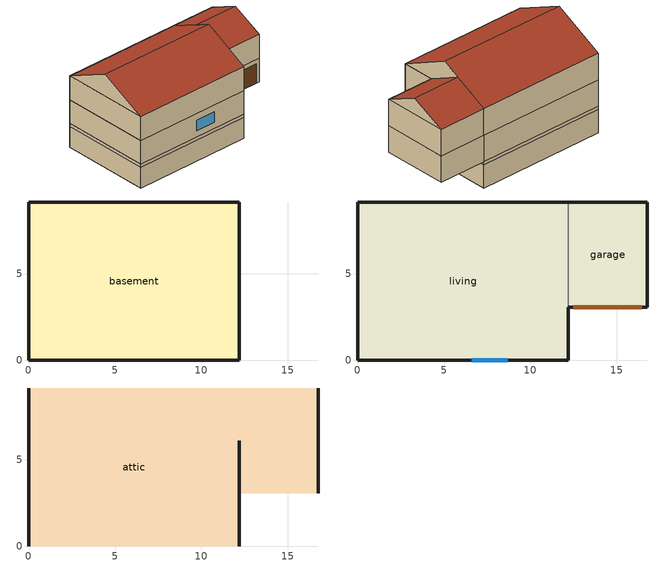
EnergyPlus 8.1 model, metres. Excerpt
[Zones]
basement
 floor ground (GrndUninsFinBFloor): 12.19,9.14 12.19,0 0,0 0,9.14 z-2.44
 wall outside (FBsmtRimJoist): 0,9.14 0,0 12.19,0 12.19,9.14 0,9.14 z-0.3:0
 wall ground (GrndInsFinWall): 0,0 12.19,0 12.19,9.14 0,9.14 0,0 z-2.44:-0.3
garage
 floor ground (GrndUninsUnfinGrgFloor): 16.76,9.14 16.76,3.05 12.19,3.05 12.19,9.14 z0
 wall outside (ExtUninsUnfinWall): 12.19,3.05 16.76,3.05 16.76,9.14 12.19,9.14 z0:2.44
 wall to living (RevUnfinInsFinWall): 12.19,9.14 12.19,3.05 z0:2.44
 door (GarageDoors): 12.49,3.05 16.45,3.05 z0:2
living
 floor to basement (FinUninsFinFloor): 12.19,9.14 12.19,0 0,0 0,9.14 z0
 floor to garage (UnfinInsFinFloor): 16.76,9.14 16.76,3.05 12.19,3.05 12.19,9.14 z2.44
 floor adiabatic (FinUninsFinFloor): 12.19,9.14 12.19,0 0,0 0,9.14 z2.44
 wall outside (ExtInsFinWall): 12.19,9.14 0,9.14 0,0 12.19,0 12.19,3.05 16.76,3.05 16.76,9.14 12.19,9.14 z2.44:4.88; 12.19,9.14 0,9.14 0,0 12.19,0 12.19,3.05 z0:2.44
 window (Sub Surface 1-Glass): 6.6,0 8.67,0 z0.66:1.72
 ceiling adiabatic (RevFinUninsFinFloor): 12.19,0 12.19,9.14 0,9.14 0,0 z2.44
attic
 floor to living (FinInsUnfinUAFloor): 12.19,9.14 12.19,0 0,0 0,9.14 z4.88; 16.76,9.14 16.76,3.05 12.19,3.05 12.19,9.14 z4.88
 wall outside (ExtUninsUnfinWall): 12.19,4.57,7.16 12.19,0,4.88 12.19,3.05,4.88 12.19,6.1,6.4; 0,4.57,7.16 0,9.14,4.88 0,0,4.88; 16.76,6.1,6.4 16.76,3.05,4.88 16.76,9.14,4.88
 roof outside (UnfinInsExtRoof): 12.19,4.57,7.16 12.19,9.14,4.88 0,9.14,4.88 0,4.57,7.16; 0,4.57,7.16 0,0,4.88 12.19,0,4.88 12.19,4.57,7.16; 16.76,6.1,6.4 16.76,9.14,4.88 12.19,9.14,4.88 12.19,6.1,6.4; 12.19,6.1,6.4 12.19,3.05,4.88 16.76,3.05,4.88 16.76,6.1,6.4
[Building]
simple residential geometry
[Site:Location]
Site 1: Latitude {deg}=39.74; Longitude {deg}=-105.18; Time Zone {hr}=-7; Elevation {m}=1829
[SizingPeriod:DesignDay] Day of Month=21; Dry-Bulb Temperature Range Modifier Type=DefaultMultipliers; Barometric Pressure {Pa}=81198; Rain Indicator=No; Snow Indicator=No; Daylight Saving Time Indicator=No
Name | Month | Day Type | Maximum Dry-Bulb Temperature {C} | Daily Dry-Bulb Temperature Range {deltaC} | Humidity Condition Type | Wetbulb or DewPoint at Maximum Dry-Bulb {C} | Wind Speed {m/s} | Wind Direction {deg} | Solar Model Indicator | ASHRAE Clear Sky Optical Depth for Beam Irradiance (taub) | ASHRAE Clear Sky Optical Depth for Diffuse Irradiance (taud) | Enthalpy at Maximum Dry-Bulb {J/kg} | Sky Clearness
Denver Centennial  Golden   N Ann Clg .4% Condns DB=>MWB | 7 | SummerDesignDay | 33 | 15.2 | Wetbulb | 15.7 | 4.9 | 0 | ASHRAETau | 0.424 | 2.025
Denver Centennial  Golden   N Ann Clg .4% Condns DP=>MDB | 7 | SummerDesignDay | 20.2 | 15.2 | Dewpoint | 16.1 | 4.9 | 0 | ASHRAETau | 0.424 | 2.025
Denver Centennial  Golden   N Ann Clg .4% Condns Enth=>MDB | 7 | SummerDesignDay | 27.3 | 15.2 | Enthalpy |  | 4.9 | 0 | ASHRAETau | 0.424 | 2.025 | 59700
Denver Centennial  Golden   N Ann Clg .4% Condns WB=>MDB | 7 | SummerDesignDay | 27.3 | 15.2 | Wetbulb | 18.4 | 4.9 | 0 | ASHRAETau | 0.424 | 2.025
Denver Centennial  Golden   N Ann Htg 99.6% Condns DB | 12 | WinterDesignDay | -18.8 | 0 | Wetbulb | -18.8 | 3 | 340 | ASHRAEClearSky |  |  |  | 0
Denver Centennial  Golden   N Ann Htg Wind 99.6% Condns WS=>MCDB | 12 | WinterDesignDay | 3.9 | 0 | Wetbulb | 3.9 | 12.2 | 340 | ASHRAEClearSky |  |  |  | 0
Denver Centennial  Golden   N Ann Hum_n 99.6% Condns DP=>MCDB | 12 | WinterDesignDay | -10.9 | 0 | Dewpoint | -21.6 | 3 | 340 | ASHRAEClearSky |  |  |  | 0
[Material]
Name | Roughness | Thickness {m} | Conductivity {W/m-K} | Density {kg/m3} | Specific Heat {J/kg-K} | Thermal Absorptance | Solar Absorptance | Visible Absorptance
AddforCTFCalc; Plywood-3_4in; Plywood-3_4in 1; Plywood-3_4in 2 | Rough | 0.01905 | 0.11544 | 512.591 | 1214.172 | 0.9 | 0.7 | 0.7
CarpetBareLayer; CarpetBareLayer 1 | Rough | 0.0127 | 0.0433377 | 54.4628 | 1339.776 | 0.9 | 0.9 | 0.7
Concrete-4in; Concrete-4in 1 | Rough | 0.1016 | 1.3112 | 2242.58 | 837.36 | 0.9 | 0.7 | 0.7
Concrete-8in | Rough | 0.2032 | 1.3112 | 2242.58 | 837.36 | 0.9 | 0.7 | 0.7
ExteriorFinish; ExteriorFinish 2 | Rough | 0.009525 | 0.0894213 | 177.805 | 1046.7 | 0.9 | 0.3 | 0.3
ExteriorFinish 1 | Rough | 0.009525 | 0.0901424 | 177.805 | 1046.7 | 0.9 | 0.3 | 0.3
FBsmtFurnitureMaterial | Rough | 0.1524 | 1.38528 | 640.739 | 1214.172 | 0.9 | 0.7 | 0.7
FBsmtJoistandCavity | Rough | 0.23495 | 0.584108 | 40.863 | 1209.66 | 0.9 | 0.7 | 0.7
FloorMass; FloorMass 1 | Rough | 0.015875 | 0.11544 | 544.628 | 1214.172 | 0.9 | 0.6 | 0.7
GarageDoorMaterial | Smooth | 0.0633984 | 0.0873133 | 512.591 | 1214.172 | 0.9 | 0.7 | 0.7
GarageFurnitureMaterial | Rough | 0.1524 | 0.11544 | 640.739 | 1214.172 | 0.9 | 0.7 | 0.7
GypsumBoard-1_2in; PartitionWallMass; PartitionWallMass 1 | Rough | 0.0127 | 0.160266 | 800.923 | 837.36 | 0.9 | 0.5 | 0.1
GypsumBoard-Ceiling; GypsumBoard-Ceiling 1 | Rough | 0.0254 | 0.160266 | 800.923 | 837.36 | 0.9 | 0.3 | 0.1
GypsumBoard-ExtWall | Rough | 0.0254 | 0.160266 | 800.923 | 837.36 | 0.9 | 0.5 | 0.1
IntFloorIns | Rough | 0.1397 | 1.90462 | 106.355 | 1151.63 | 0.9 | 0.7 | 0.7
IntWallIns | Rough | 0.0889 | 1.29846 | 128.864 | 1213.01 | 0.9 | 0.7 | 0.7
LivingFurnitureMaterial | Rough | 0.1524 | 0.11544 | 640.739 | 1214.172 | 0.9 | 0.6 | 0.1
Plywood-1_2in 1 | Rough | 0.0127 | 0.11544 | 512.591 | 1214.172 | 0.9 | 0.7 | 0.7
Plywood-3_2in | Rough | 0.0381 | 0.11544 | 512.591 | 1214.172 | 0.9 | 0.7 | 0.7
RoofingMaterial | Rough | 0.0094488 | 0.162689 | 1121.29 | 1465.38 | 0.91 | 0.85 | 0.85
Soil-12in; Soil-12in 1 | Rough | 0.3048 | 1.73073 | 1842.12 | 418.68 | 0.9 | 0.7 | 0.7
StudandAirFloor | Rough | 0.0889 | 0.448724 | 67.468 | 1211.59 | 0.9 | 0.7 | 0.7
StudandAirWall; StudandAirWall 1 | Rough | 0.0889 | 0.4425 | 48.9212 | 1210.47 | 0.9 | 0.7 | 0.7
StudandCavity | Rough | 0.0889 | 1.24766 | 128.864 | 1213.01 | 0.9 | 0.7 | 0.7
UARoofIns | Rough | 0.18415 | 9.5252 | 36.7699 | 1209.11 | 0.9 | 0.7 | 0.7
[Material:NoMass] Roughness=Rough; Thermal Absorptance=0.9; Solar Absorptance=0.7; Visible Absorptance=0.7
Name | Thermal Resistance {m2-K/W}
Adiabatic; FBaseFloor-FicR | 176.11
FBaseWall-FicR | 0.448517
[WindowMaterial:Shade]
CoolingShade: Solar Transmittance=0.999; Solar Reflectance=0.00099; Visible Transmittance=0.999; Visible Reflectance=0.00099; Infrared Hemispherical Emissivity=1e-005; Infrared Transmittance=0.999; Thickness {m}=0.0001; Conductivity {W/m-K}=10000; Shade to Glass Distance {m}=0.001; Top Opening Multiplier=0; Bottom Opening Multiplier=0; Left-Side Opening Multiplier=0; Right-Side Opening Multiplier=0; Airflow Permeability=0
[WindowMaterial:SimpleGlazingSystem]
Sub Surface 1-Win: U-Factor {W/m2-K}=0.38; Solar Heat Gain Coefficient=0.308
[WindowProperty:ShadingControl]
WindowShadingControl: Shading Type=InteriorShade; Shading Control Type=OnIfScheduleAllows; Schedule=WindowShadingSchedule; Shading Control Is Scheduled=Yes; Glare Control Is Active=No; Shading Device Material=CoolingShade
[Construction]
ExtInsFinWall: ExteriorFinish 1, StudandCavity, GypsumBoard-ExtWall
ExtUninsUnfinWall: ExteriorFinish 2, Plywood-1_2in 1, StudandAirWall
FBsmtFurniture: FBsmtFurnitureMaterial
FBsmtRimJoist: ExteriorFinish, Plywood-3_2in, FBsmtJoistandCavity, GypsumBoard-1_2in
FinInsUnfinUAFloor: GypsumBoard-Ceiling, AddforCTFCalc
FinUninsFinFloor: GypsumBoard-Ceiling 1, StudandAirFloor, Plywood-3_4in 1, FloorMass, CarpetBareLayer
FinUninsFinWall: PartitionWallMass 1, StudandAirWall 1, PartitionWallMass 1
GarageDoors: GarageDoorMaterial
GarageFurniture: GarageFurnitureMaterial
GrndInsFinWall: FBaseWall-FicR, Soil-12in, Concrete-8in, GypsumBoard-1_2in
GrndUninsFinBFloor: FBaseFloor-FicR, Soil-12in, Concrete-4in
GrndUninsUnfinGrgFloor: Adiabatic, Soil-12in 1, Concrete-4in 1
LivingFurniture: LivingFurnitureMaterial
RevFinUninsFinFloor: CarpetBareLayer, FloorMass, Plywood-3_4in 1, StudandAirFloor, GypsumBoard-Ceiling 1
RevUnfinInsFinWall: PartitionWallMass, IntWallIns
Sub Surface 1-Glass: Sub Surface 1-Win
UnfinInsExtRoof: RoofingMaterial, Plywood-3_4in, UARoofIns
UnfinInsFinFloor: IntFloorIns, Plywood-3_4in 2, FloorMass 1, CarpetBareLayer 1
[Zone]
Name | Part of Total Floor Area
attic; living | Yes
basement; garage
[InternalMass]
Name | Construction | Zone | Surface Area {m2}
basement FBsmtPartition | FinUninsFinWall | basement | 111.484
basement FBsmtSpaceFurniture | FBsmtFurniture | basement | 44.5935
first floor garage GarageSpaceFurniture | GarageFurniture | garage | 2.78709
Space 2 LivingPartition | FinUninsFinWall | living | 111.484
Space 2 LivingSpaceFurniture | LivingFurniture | living | 44.5935
[Schedule:Day:Interval]
Schedule Day 5: No, 24:00, 0
WindowShadingSchedule01d; WindowShadingSchedule02d; WindowShadingSchedule12d; WindowShadingScheduleWinter: No, 01:00, 0, 02:00, 0, 03:00, 0, 04:00, 0, 05:00, 0, 06:00, 0, 07:00, 0, 08:00, 0, 09:00, 0, 10:00, 0, 11:00, 0, 12:00, 0, 13:00, 0, 14:00, 0, 15:00, 0, 16:00, 0, 17:00, 0, 18:00, 0, 19:00, 0, 20:00, 0, 21:00, 0, 22:00, 0, 23:00, 0, 24:00, 0
WindowShadingSchedule03d; WindowShadingSchedule04d; WindowShadingSchedule05d; WindowShadingSchedule06d; WindowShadingSchedule07d; WindowShadingSchedule08d; WindowShadingSchedule09d; WindowShadingSchedule10d; WindowShadingSchedule11d; WindowShadingScheduleSummer: No, 01:00, 1, 02:00, 1, 03:00, 1, 04:00, 1, 05:00, 1, 06:00, 1, 07:00, 1, 08:00, 1, 09:00, 1, 10:00, 1, 11:00, 1, 12:00, 1, 13:00, 1, 14:00, 1, 15:00, 1, 16:00, 1, 17:00, 1, 18:00, 1, 19:00, 1, 20:00, 1, 21:00, 1, 22:00, 1, 23:00, 1, 24:00, 1
[Schedule:Week:Daily]
Schedule:Week:Daily {cc13c988-7a1d-4e3c-852a-89a1f07767a5}: WindowShadingSchedule01d, WindowShadingSchedule01d, WindowShadingSchedule01d, WindowShadingSchedule01d, WindowShadingSchedule01d, WindowShadingSchedule01d, WindowShadingSchedule01d, Schedule Day 5, WindowShadingScheduleSummer, WindowShadingScheduleWinter, Schedule Day 5, Schedule Day 5
Schedule:Week:Daily {8f05d7a8-62f2-417e-8d79-5a73b51e4d46}: WindowShadingSchedule01d, WindowShadingSchedule01d, WindowShadingSchedule01d, WindowShadingSchedule02d, WindowShadingSchedule02d, WindowShadingSchedule02d, WindowShadingSchedule02d, Schedule Day 5, WindowShadingScheduleSummer, WindowShadingScheduleWinter, Schedule Day 5, Schedule Day 5
Schedule:Week:Daily {1e0185e5-32dc-4cea-811c-86397a0f2da0}: WindowShadingSchedule02d, WindowShadingSchedule02d, WindowShadingSchedule02d, WindowShadingSchedule02d, WindowShadingSchedule02d, WindowShadingSchedule02d, WindowShadingSchedule02d, Schedule Day 5, WindowShadingScheduleSummer, WindowShadingScheduleWinter, Schedule Day 5, Schedule Day 5
Schedule:Week:Daily {727577a5-e831-4310-b644-5f81316ed048}: WindowShadingSchedule02d, WindowShadingSchedule02d, WindowShadingSchedule02d, WindowShadingSchedule03d, WindowShadingSchedule03d, WindowShadingSchedule03d, WindowShadingSchedule03d, Schedule Day 5, WindowShadingScheduleSummer, WindowShadingScheduleWinter, Schedule Day 5, Schedule Day 5
Schedule:Week:Daily {addda0ec-55b3-4fe5-a556-bb7204c986e6}: WindowShadingSchedule03d, WindowShadingSchedule03d, WindowShadingSchedule03d, WindowShadingSchedule03d, WindowShadingSchedule03d, WindowShadingSchedule03d, WindowShadingSchedule03d, Schedule Day 5, WindowShadingScheduleSummer, WindowShadingScheduleWinter, Schedule Day 5, Schedule Day 5
Schedule:Week:Daily {a683d496-d5e2-4fcb-8ac9-2d0b526dc30a}: WindowShadingSchedule03d, WindowShadingSchedule03d, WindowShadingSchedule03d, WindowShadingSchedule03d, WindowShadingSchedule03d, WindowShadingSchedule03d, WindowShadingSchedule04d, Schedule Day 5, WindowShadingScheduleSummer, WindowShadingScheduleWinter, Schedule Day 5, Schedule Day 5
Schedule:Week:Daily {1f03730d-1b57-4eae-8408-81b3b92fa805}: WindowShadingSchedule04d, WindowShadingSchedule04d, WindowShadingSchedule04d, WindowShadingSchedule04d, WindowShadingSchedule04d, WindowShadingSchedule04d, WindowShadingSchedule04d, Schedule Day 5, WindowShadingScheduleSummer, WindowShadingScheduleWinter, Schedule Day 5, Schedule Day 5
Schedule:Week:Daily {b9f0d14f-45b6-4c27-9973-8a5db0bdd230}: WindowShadingSchedule04d, WindowShadingSchedule05d, WindowShadingSchedule05d, WindowShadingSchedule05d, WindowShadingSchedule05d, WindowShadingSchedule05d, WindowShadingSchedule05d, Schedule Day 5, WindowShadingScheduleSummer, WindowShadingScheduleWinter, Schedule Day 5, Schedule Day 5
Schedule:Week:Daily {6ee3f8d3-0a72-4aae-bc74-7fc29ab22734}: WindowShadingSchedule05d, WindowShadingSchedule05d, WindowShadingSchedule05d, WindowShadingSchedule05d, WindowShadingSchedule05d, WindowShadingSchedule05d, WindowShadingSchedule05d, Schedule Day 5, WindowShadingScheduleSummer, WindowShadingScheduleWinter, Schedule Day 5, Schedule Day 5
Schedule:Week:Daily {8f2a6a68-74bf-43cd-b6cf-1e53877c2d92}: WindowShadingSchedule05d, WindowShadingSchedule05d, WindowShadingSchedule05d, WindowShadingSchedule05d, WindowShadingSchedule06d, WindowShadingSchedule06d, WindowShadingSchedule06d, Schedule Day 5, WindowShadingScheduleSummer, WindowShadingScheduleWinter, Schedule Day 5, Schedule Day 5
Schedule:Week:Daily {e38c0eaf-aa7c-4399-980c-d32104564def}: WindowShadingSchedule06d, WindowShadingSchedule06d, WindowShadingSchedule06d, WindowShadingSchedule06d, WindowShadingSchedule06d, WindowShadingSchedule06d, WindowShadingSchedule06d, Schedule Day 5, WindowShadingScheduleSummer, WindowShadingScheduleWinter, Schedule Day 5, Schedule Day 5
Schedule:Week:Daily {5597e369-6994-4c98-bb48-99a18d9fae6d}: WindowShadingSchedule06d, WindowShadingSchedule06d, WindowShadingSchedule06d, WindowShadingSchedule06d, WindowShadingSchedule06d, WindowShadingSchedule06d, WindowShadingSchedule07d, Schedule Day 5, WindowShadingScheduleSummer, WindowShadingScheduleWinter, Schedule Day 5, Schedule Day 5
Schedule:Week:Daily {a1071e3c-e110-406c-87a6-f2d1b35eed6e}: WindowShadingSchedule07d, WindowShadingSchedule07d, WindowShadingSchedule07d, WindowShadingSchedule07d, WindowShadingSchedule07d, WindowShadingSchedule07d, WindowShadingSchedule07d, Schedule Day 5, WindowShadingScheduleSummer, WindowShadingScheduleWinter, Schedule Day 5, Schedule Day 5
Schedule:Week:Daily {9020bb92-63f9-4529-80ca-83c56a65c96a}: WindowShadingSchedule07d, WindowShadingSchedule07d, WindowShadingSchedule08d, WindowShadingSchedule08d, WindowShadingSchedule08d, WindowShadingSchedule08d, WindowShadingSchedule08d, Schedule Day 5, WindowShadingScheduleSummer, WindowShadingScheduleWinter, Schedule Day 5, Schedule Day 5
Schedule:Week:Daily {836adc98-2ab6-46a4-a62f-63eedacd9b8d}: WindowShadingSchedule08d, WindowShadingSchedule08d, WindowShadingSchedule08d, WindowShadingSchedule08d, WindowShadingSchedule08d, WindowShadingSchedule08d, WindowShadingSchedule08d, Schedule Day 5, WindowShadingScheduleSummer, WindowShadingScheduleWinter, Schedule Day 5, Schedule Day 5
Schedule:Week:Daily {5d73e4a3-53db-4071-8334-f2a8e1a72237}: WindowShadingSchedule08d, WindowShadingSchedule08d, WindowShadingSchedule08d, WindowShadingSchedule08d, WindowShadingSchedule08d, WindowShadingSchedule09d, WindowShadingSchedule09d, Schedule Day 5, WindowShadingScheduleSummer, WindowShadingScheduleWinter, Schedule Day 5, Schedule Day 5
Schedule:Week:Daily {424b36ce-1edd-4a37-b38f-369a7f89acc1}: WindowShadingSchedule09d, WindowShadingSchedule09d, WindowShadingSchedule09d, WindowShadingSchedule09d, WindowShadingSchedule09d, WindowShadingSchedule09d, WindowShadingSchedule09d, Schedule Day 5, WindowShadingScheduleSummer, WindowShadingScheduleWinter, Schedule Day 5, Schedule Day 5
Schedule:Week:Daily {9883d7ff-5235-448b-991a-e3657dc340f4}: WindowShadingSchedule10d, WindowShadingSchedule10d, WindowShadingSchedule10d, WindowShadingSchedule10d, WindowShadingSchedule10d, WindowShadingSchedule10d, WindowShadingSchedule10d, Schedule Day 5, WindowShadingScheduleSummer, WindowShadingScheduleWinter, Schedule Day 5, Schedule Day 5
Schedule:Week:Daily {b62b620b-4dbd-4cea-af66-ba4c578bc071}: WindowShadingSchedule10d, WindowShadingSchedule10d, WindowShadingSchedule10d, WindowShadingSchedule11d, WindowShadingSchedule11d, WindowShadingSchedule11d, WindowShadingSchedule11d, Schedule Day 5, WindowShadingScheduleSummer, WindowShadingScheduleWinter, Schedule Day 5, Schedule Day 5
Schedule:Week:Daily {3e01ed3e-977b-4743-81a6-11d577c4813c}: WindowShadingSchedule11d, WindowShadingSchedule11d, WindowShadingSchedule11d, WindowShadingSchedule11d, WindowShadingSchedule11d, WindowShadingSchedule11d, WindowShadingSchedule11d, Schedule Day 5, WindowShadingScheduleSummer, WindowShadingScheduleWinter, Schedule Day 5, Schedule Day 5
Schedule:Week:Daily {4586dd9c-a987-4889-8f4c-3834d996d369}: WindowShadingSchedule11d, WindowShadingSchedule11d, WindowShadingSchedule11d, WindowShadingSchedule11d, WindowShadingSchedule11d, WindowShadingSchedule12d, WindowShadingSchedule12d, Schedule Day 5, WindowShadingScheduleSummer, WindowShadingScheduleWinter, Schedule Day 5, Schedule Day 5
Schedule:Week:Daily {6a5a4482-59a7-40c6-9dca-2fb571e6a359}: WindowShadingSchedule12d, WindowShadingSchedule12d, WindowShadingSchedule12d, WindowShadingSchedule12d, WindowShadingSchedule12d, WindowShadingSchedule12d, WindowShadingSchedule12d, Schedule Day 5, WindowShadingScheduleSummer, WindowShadingScheduleWinter, Schedule Day 5, Schedule Day 5
[Schedule:Year]
WindowShadingSchedule: Schedule:Week:Daily {cc13c988-7a1d-4e3c-852a-89a1f07767a5}, 1, 1, 1, 28, Schedule:Week:Daily {8f05d7a8-62f2-417e-8d79-5a73b51e4d46}, 1, 29, 2, 4, Schedule:Week:Daily {1e0185e5-32dc-4cea-811c-86397a0f2da0}, 2, 5, 2, 25, Schedule:Week:Daily {727577a5-e831-4310-b644-5f81316ed048}, 2, 26, 3, 4, Schedule:Week:Daily {addda0ec-55b3-4fe5-a556-bb7204c986e6}, 3, 5, 3, 25, Schedule:Week:Daily {a683d496-d5e2-4fcb-8ac9-2d0b526dc30a}, 3, 26, 4, 1, Schedule:Week:Daily {1f03730d-1b57-4eae-8408-81b3b92fa805}, 4, 2, 4, 29, Schedule:Week:Daily {b9f0d14f-45b6-4c27-9973-8a5db0bdd230}, 4, 30, 5, 6, Schedule:Week:Daily {6ee3f8d3-0a72-4aae-bc74-7fc29ab22734}, 5, 7, 5, 27, Schedule:Week:Daily {8f2a6a68-74bf-43cd-b6cf-1e53877c2d92}, 5, 28, 6, 3, Schedule:Week:Daily {e38c0eaf-aa7c-4399-980c-d32104564def}, 6, 4, 6, 24, Schedule:Week:Daily {5597e369-6994-4c98-bb48-99a18d9fae6d}, 6, 25, 7, 1, Schedule:Week:Daily {a1071e3c-e110-406c-87a6-f2d1b35eed6e}, 7, 2, 7, 29, Schedule:Week:Daily {9020bb92-63f9-4529-80ca-83c56a65c96a}, 7, 30, 8, 5, Schedule:Week:Daily {836adc98-2ab6-46a4-a62f-63eedacd9b8d}, 8, 6, 8, 26, Schedule:Week:Daily {5d73e4a3-53db-4071-8334-f2a8e1a72237}, 8, 27, 9, 2, Schedule:Week:Daily {424b36ce-1edd-4a37-b38f-369a7f89acc1}, 9, 3, 9, 30, Schedule:Week:Daily {9883d7ff-5235-448b-991a-e3657dc340f4}, 10, 1, 10, 28, Schedule:Week:Daily {b62b620b-4dbd-4cea-af66-ba4c578bc071}, 10, 29, 11, 4, Schedule:Week:Daily {3e01ed3e-977b-4743-81a6-11d577c4813c}, 11, 5, 11, 25, Schedule:Week:Daily {4586dd9c-a987-4889-8f4c-3834d996d369}, 11, 26, 12, 2, Schedule:Week:Daily {6a5a4482-59a7-40c6-9dca-2fb571e6a359}, 12, 3, 12, 31
